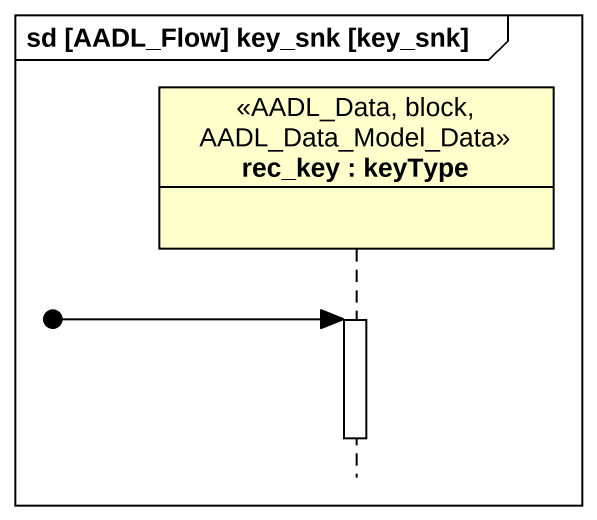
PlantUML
@startuml
mainframe sd [AADL_Flow] key_snk [key_snk]
hide footbox
participant "rec_key : keyType" as rec_key <<AADL_Data, block, AADL_Data_Model_Data>>

[o-> rec_key
activate rec_key
deactivate rec_key
@enduml
